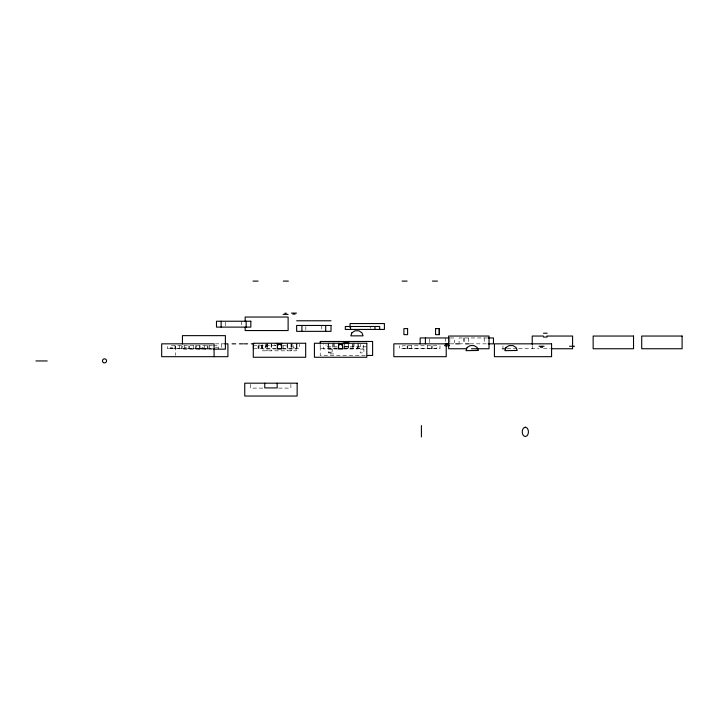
<?xml version="1.0" encoding="UTF-8"?>
<svg xmlns="http://www.w3.org/2000/svg" width="718" height="718" viewBox="0 0 718 718"><rect width="100%" height="100%" fill="white"/><g stroke="black" fill="none" stroke-linecap="round" stroke-linejoin="round"><path stroke-width="0.54" stroke-dasharray="3.59 2.69" d="M344.855 344.739L344.353 348.113L348.472 348.113L347.979 344.739M196.669 345.762L195.556 348.966L207.816 348.966L206.703 345.762M169.313 348.769L171.826 347.512L174.348 348.769M183.144 348.769L185.666 347.512L188.179 348.769M200.25 348.769L202.763 347.512L205.285 348.769M267.518 344.819L265.965 345.753L264.852 348.957M215.346 347.826L216.917 347.53L218.487 348.221M450.258 337.954L454.512 337.954L454.512 342.854M487.325 337.954L459.089 337.954L459.089 342.854M215.337 343.832L224.77 343.832M450.258 343.832L454.512 343.832M459.089 343.832L464.349 343.832M470.155 343.832L487.325 343.832M212.609 345.771L170.372 345.771L170.372 348.724L212.609 348.724M213.434 345.771L218.568 345.771L218.568 348.724M253.445 345.771L276.897 345.771M282.488 345.771L287.801 345.771L287.801 348.724M348.472 346.767L344.362 346.767L344.362 343.913M337.2 346.821L325.981 346.821L325.981 344.676M343.922 346.821L366.351 346.821M337.352 348.149L328.916 348.149L328.916 342.854M343.85 348.149L363.272 348.149L363.272 342.854M195.493 348.553L207.906 348.553L207.906 345.358M253.445 348.724L276.986 348.616M282.488 348.724L299.415 348.616L299.415 344.335M336.993 348.616L320.174 348.616L320.174 344.335M343.725 348.616L360.553 348.616L360.553 344.335M212.681 348.751L167.447 348.751L167.447 345.798M507.105 348.769L517.534 348.751M518.656 348.751L538.949 348.751M543.436 348.751L550.168 348.751M276.699 348.957L262.438 348.957L262.438 343.662M282.461 348.957L296.794 348.957L296.794 343.662M337.702 348.957L323.441 348.957L323.441 343.662M343.473 348.957L357.797 348.957L357.797 343.662M212.178 349.154L182.444 349.154L182.444 346.04M328.467 352.125L332.147 352.125M330.092 353.92L333.771 353.92M365.282 355.464L320.219 355.464L320.219 345.663M262.842 388.106L250.51 388.106L250.51 384.175M278.548 388.106L290.88 388.106L290.88 384.175M274.455 344.819L275.999 345.753M532.226 345.573L532.226 348.751M502.95 345.798L502.95 347.772M484.219 337.954L484.219 343.832M468.289 337.954L468.289 342.854M464.349 337.954L464.349 342.854M463.729 337.954L463.729 343.832M449.818 338.932L449.818 342.854M445.277 337.954L445.277 342.854M439.963 345.798L439.963 348.751L399.594 348.751L399.594 345.798M432.191 345.771L432.191 348.724M431.572 345.771L431.572 348.724M429.346 338.932L429.346 342.854M427.65 345.771L427.65 348.724M411.719 345.771L411.719 348.724M407.779 345.771L407.779 348.724M407.16 345.771L407.16 348.724M370.434 326.484L370.434 328.449M358.578 342.854L358.578 348.149M357.959 344.972L357.959 348.149M354.037 342.854L354.037 348.149M353.103 343.662L353.103 348.957M352.484 343.662L352.484 348.957M348.562 343.662L348.562 348.957M334.166 342.854L334.166 348.149M333.547 342.854L333.547 348.149M332.631 343.662L332.631 348.957M328.691 343.662L328.691 348.957M328.072 343.662L328.072 348.957M321.772 325.469L321.772 330.37M305.841 326.448L305.841 330.37M296.947 344.137L296.947 347.97L293.249 347.97L293.231 344.137M296.328 343.662L296.328 350.833L261.971 350.833L261.971 343.662M292.091 343.662L292.091 348.957M291.634 343.662L291.634 350.833M291.481 343.662L291.481 348.957M291.014 343.662L291.014 350.833M287.559 343.662L287.559 348.957M287.092 343.662L287.101 350.833M283.107 345.771L283.107 348.724M271.628 343.662L271.628 348.957M271.171 343.662L271.171 350.833M267.688 343.662L267.688 348.957M267.222 343.662L267.222 350.833M267.069 343.662L267.069 348.957M266.611 343.662L266.611 350.833M265.22 344.137L265.22 347.97L261.523 347.97L261.505 345.098M262.635 345.771L262.635 348.724M259.036 344.335L259.036 348.616M258.695 345.771L258.695 348.724M258.076 345.771L258.076 348.724M241.616 321.233L241.616 326.134M225.685 322.211L225.685 326.134M221.647 343.832L221.647 348.751M209.333 345.771L209.333 348.724M207.816 345.798L207.816 348.751M204.729 345.771L204.729 348.724M200.035 345.771L200.035 348.724M199.424 345.771L199.424 348.724M195.493 345.331L195.502 348.724M193.402 345.771L193.402 348.724M189.462 345.771L189.462 348.724M188.843 345.771L188.843 348.724M184.212 345.771L184.212 348.724M181.277 345.798L181.277 348.751M179.572 345.771L179.572 348.724M175.632 345.771L175.632 348.724M175.515 346.408L175.515 355.401M175.012 345.771L175.012 348.724M436.885 345.771L402.529 345.771L402.529 348.724L436.885 348.724L436.885 345.771M332.165 349.074L328.449 349.074L328.449 352.897L332.165 352.897L332.165 349.074M363.891 349.074L360.176 349.074L360.176 352.897L363.891 352.897L363.891 349.074"/><path stroke-width="1.08" d="M345.322 343.662L346.417 342.809L347.512 343.662M295.071 314.134L292.872 314.134M542.602 347.279L540.501 347.279M284.786 313.236L286.356 313.236M253.032 281.097L258.049 281.097M283.332 281.097L288.358 281.097M402.116 281.097L407.133 281.097M432.416 281.097L437.441 281.097M291.463 313.12L296.48 313.12M283.063 314.376L288.08 314.376M296.651 320.784L331.007 320.784M435.557 328.602L439.281 328.602L439.299 334.651L435.557 334.651L435.584 328.602M543.49 333.224L547.17 333.224M543.436 336.042L532.226 336.042L532.226 344.514M546.802 336.042L572.596 336.042L572.596 348.751L551.289 348.751M543.49 337.056L547.17 337.056M449.378 337.954L420.156 337.954L420.156 343.832M488.141 337.954L493.445 337.954L493.445 343.832L488.141 343.832M343.85 342.854L348.948 342.854M276.286 343.662L281.824 343.662M338.375 343.662L342.836 343.662M224.77 343.832L227.911 343.832L227.911 356.684L161.676 356.684L161.676 343.832L214.081 343.832L214.081 356.684M232.04 343.832L235.719 343.832M239.372 343.832L243.052 343.832M244.102 343.832L247.647 343.832M251.309 343.832L253.876 343.832M449.378 343.832L393.832 343.832L393.832 356.684L446.228 356.684L446.228 346.408M455.661 343.832L459.341 343.832M465.497 343.832L469.177 343.832M444.945 345.771L449.055 345.771M539.038 346.238L544.073 346.238M569.536 346.238L574.571 346.238M466.601 348.751L448.651 348.751L448.651 336.042L489.03 336.042L489.03 348.751L476.689 348.751M471.448 348.769L476.465 348.769M502.385 348.769L505.777 348.769M213.282 349.154L225.389 349.154L225.389 335.638L182.444 335.638L182.444 343.958M367.383 355.464L372.615 355.464L372.615 341.463L320.219 341.463L320.219 342.863M35.9 360.948L47.217 360.948M446.228 343.832L446.228 345.116M439.254 328.602L439.254 334.651M425.406 337.954L425.406 343.832M421.412 425.577L421.412 436.903M379.669 329.436L379.669 326.484L345.313 326.484L345.313 329.436L384.408 329.436L384.408 323.558L350.052 323.558L350.052 327.471M374.976 326.484L374.976 329.436M350.564 326.484L350.564 329.436M348.472 341.463L348.472 343.922M344.362 341.463L344.362 343.913M342.674 343.258L342.674 348.562L338.555 348.562L338.555 343.258M325.694 325.469L325.694 331.348M301.901 325.469L301.901 331.348M281.537 343.258L281.537 348.562L277.417 348.562L277.417 343.258M277.166 383.188L277.166 387.908L264.762 387.908L264.762 383.188M253.445 345.771L253.445 348.724M246.148 321.233L246.148 327.112M245.17 321.197L245.17 317.033L288.115 317.033L288.115 330.558L245.17 330.558L245.17 327.435M221.126 321.233L221.126 327.112M445.016 345.699A1.992 1.992 0 0 1 447 343.877A1.992 1.992 0 0 1 448.983 345.699M277.435 348.436L277.417 348.921L281.537 348.921C282.623 343.249 276.717 342.154 277.435 348.436M338.438 348.436L338.42 348.921L342.54 348.921C343.626 343.249 337.72 342.154 338.438 348.436M351.919 332.802L350.806 335.853L363.075 335.853L361.962 332.802L358.856 330.783L355.024 330.783L351.919 332.802M467.14 347.458L466.027 350.662L478.359 350.474L477.174 347.458L474.068 345.591L470.236 345.591L467.14 347.458M505.993 347.458L504.88 350.662L517.22 350.474L516.036 347.458L512.93 345.591L509.098 345.591L505.993 347.458M525.334 427.165L523.521 428.072A6.282 6.282 0 0 0 523.521 435.7L525.334 436.598L527.138 435.7A6.282 6.282 0 0 0 527.138 428.072L525.334 427.165M250.842 321.233L216.486 321.233L216.486 327.112L250.842 327.112L250.842 321.233M331.007 325.469L296.651 325.469L296.651 331.348L331.007 331.348L331.007 325.469M407.618 328.602L403.893 328.602L403.911 334.651L407.618 334.651L407.591 328.602M633.527 336.042L593.149 336.042L593.149 348.751L633.527 348.751L633.527 336.042M682.1 336.042L641.721 336.042L641.721 348.751L682.1 348.751L682.1 336.042M305.68 343.258L253.274 343.258L253.274 357.259L305.68 357.259L305.68 343.258M366.808 343.258L314.412 343.258L314.412 357.259L366.808 357.259L366.808 343.258M551.577 343.832L494.415 343.832L494.415 356.684L551.577 356.684L551.577 343.832M297.144 383.188L244.748 383.188L244.748 396.04L297.144 396.04L297.144 383.188M103.482 362.644A2.055 2.055 0 0 0 106.56 360.867A2.055 2.055 0 0 0 103.482 359.09A2.055 2.055 0 0 0 103.482 362.644"/></g></svg>
